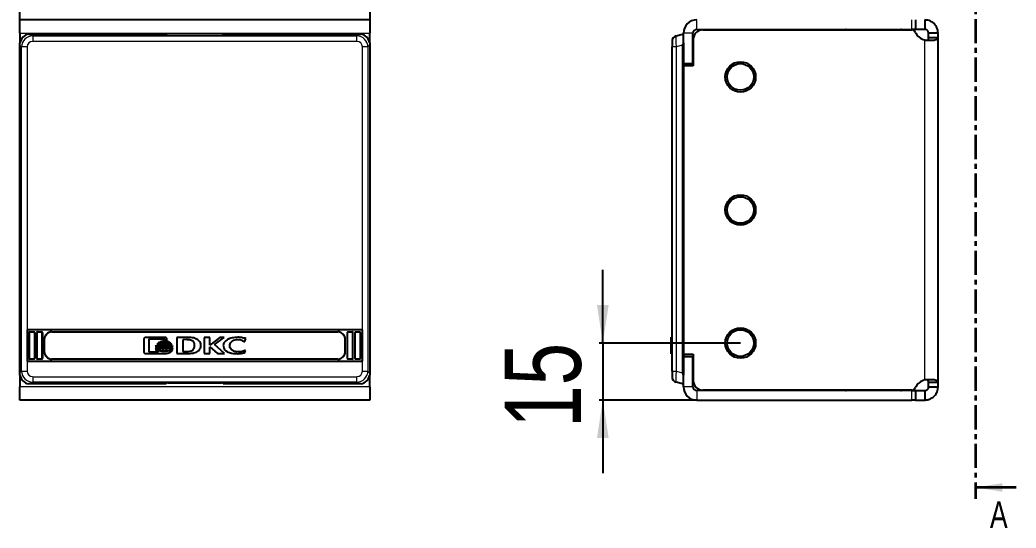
# Model space of a CAD drawing. Header units: millimetres. Extents: x 0 to 1204, y -157 to 588.
# Drawn here: x 271.4 to 533.4, y 255.7 to 389.4 of the extents above; entities that cross this region are included whole.
import ezdxf

# ---------------------------------------------------------------- set-up
doc = ezdxf.new("R2010")
doc.units = ezdxf.units.MM
doc.linetypes.add('CENTER', pattern=[10.16, 6.35, -1.27, 1.27, -1.27])
doc.layers.add('FORMAT', color=7, linetype='Continuous')
doc.styles.add('SLDTEXTSTYLE0', font='TXT', dxfattribs={"width": 0.75})
doc.dimstyles.new('SLDDIMSTYLE1', dxfattribs={"dimtxt": 20, "dimasz": 10, "dimexe": 0, "dimexo": 0.0625, "dimgap": 5, "dimtad": 2, "dimdec": 1, "dimrnd": 1e-09, "dimzin": 12, "dimdsep": 46, "dimtxsty": 'SLDTEXTSTYLE0', "dimsah": 1, "dimcen": 0.09, "dimadec": 0, "dimazin": 3, "dimtfac": 1, "dimtmove": 0, "dimatfit": 0, "dimfxl": 0, "dimfrac": 2, "dimtolj": 1, "dimtzin": 12, "dimarcsym": 0})

# ---------------------------------------------------------------- blocks, each defined once
blk = doc.blocks.new('_D_3')
at = {"layer": 'FORMAT'}
for p, q in [((424.72, 304.39), (424.72, 323.62)), ((460.91, 304.39), (423.72, 304.39)), ((424.72, 304.39), (424.72, 289.39)), ((449.41, 289.39), (423.72, 289.39)), ((424.72, 289.39), (424.72, 270.16))]:
    blk.add_line(p, q, dxfattribs=at)
for points in [[(424.72, 304.39), (426.26, 314.39), (423.18, 314.39)], [(424.72, 289.39), (423.18, 279.39), (426.26, 279.39)]]:
    blk.add_solid(points, dxfattribs=at)
at = {"layer": 'FORMAT', "insert": (398.94, 282.11), "char_height": 20, "attachment_point": 1, "rotation": 90, "style": 'SLDTEXTSTYLE0'}
blk.add_mtext('15', dxfattribs=at)

msp = doc.modelspace()

# ---------------------------------------------------------------- linework, layer by layer
at = {"color": 7, "linetype": 'CENTER', "lineweight": 35}
msp.add_line((522.79, 531.87), (522.79, 263.4), dxfattribs=at)
at = {"color": 7, "linetype": 'Continuous', "lineweight": 25}
for p, q in [((271.39, 389.39), (271.39, 392.89)), ((363.39, 392.89), (363.39, 389.39)), ((363.39, 389.39), (271.39, 389.39)), ((271.39, 385.89), (271.39, 389.39)), ((363.39, 389.39), (363.39, 385.89)), ((507.02, 386.89), (507.02, 389.39)), ((509.42, 389.39), (509.42, 386.89)), ((271.39, 385.89), (271.39, 383.37)), ((273.66, 385.64), (274.28, 385.64)), ((274.28, 385.64), (309.89, 385.64)), ((309.89, 385.64), (309.89, 385.51)), ((310.39, 385.37), (324.39, 385.37)), ((324.89, 385.51), (324.89, 385.64)), ((324.89, 385.64), (360.49, 385.64)), ((360.49, 385.64), (361.11, 385.64)), ((363.39, 383.37), (363.39, 385.89)), ((444.03, 385.19), (445.72, 385.64)), ((445.72, 385.64), (445.92, 385.64)), ((445.92, 377.94), (445.92, 385.89)), ((448.42, 377.94), (448.42, 385.89)), ((449.42, 386.89), (506.02, 386.89)), ((451.02, 386.79), (505.99, 386.79)), ((507.02, 386.89), (506.02, 386.89)), ((509.42, 386.89), (507.01, 386.89)), ((512.92, 385.89), (510.42, 385.89)), ((510.42, 384.67), (510.42, 385.89)), ((512.92, 384.67), (512.92, 385.89)), ((271.39, 382.74), (271.39, 383.37)), ((271.39, 296.54), (271.39, 382.74)), ((363.39, 383.37), (363.39, 382.74)), ((363.39, 382.74), (363.39, 296.54)), ((442.92, 383.74), (442.92, 382.29)), ((445.72, 382.74), (445.72, 296.54)), ((445.92, 383.37), (445.92, 295.92)), ((448.52, 384.29), (448.52, 377.29)), ((512.92, 384.67), (510.42, 384.67)), ((512.92, 294.11), (512.92, 384.67)), ((442.92, 307.84), (442.92, 382.29)), ((445.92, 377.94), (448.42, 377.94)), ((448.52, 378.87), (448.42, 378.66)), ((445.92, 301.49), (445.92, 377.29)), ((448.52, 377.29), (445.92, 377.29)), ((361.48, 307.84), (273.29, 307.84)), ((273.29, 307.84), (273.29, 299.64)), ((273.79, 300.34), (273.79, 307.14)), ((273.99, 307.34), (275.09, 307.34)), ((275.29, 307.14), (275.29, 300.34)), ((275.79, 300.34), (275.79, 307.14)), ((275.99, 307.34), (277.09, 307.34)), ((277.29, 307.14), (277.29, 300.34)), ((279.79, 307.34), (354.98, 307.34)), ((357.48, 307.14), (357.48, 300.34)), ((357.68, 307.34), (358.78, 307.34)), ((358.98, 300.34), (358.98, 307.14)), ((359.48, 307.14), (359.48, 300.34)), ((359.68, 307.34), (360.78, 307.34)), ((360.98, 300.34), (360.98, 307.14)), ((361.48, 299.64), (361.48, 307.84)), ((442.92, 299.64), (442.92, 307.84)), ((277.79, 302.14), (277.79, 305.34)), ((303.96, 305.4), (303.96, 302.08)), ((309.64, 305.84), (304.39, 305.84)), ((305.37, 305.51), (309.54, 305.51)), ((305.37, 301.97), (305.37, 305.51)), ((309.54, 305.51), (309.54, 305.12)), ((309.54, 305.12), (310.07, 305.12)), ((310.07, 305.12), (310.07, 305.4)), ((315.53, 305.86), (312.7, 305.84)), ((312.7, 305.84), (312.7, 301.64)), ((315.32, 305.28), (314.28, 305.26)), ((314.28, 305.26), (314.28, 302.16)), ((319.81, 305.84), (319.81, 301.64)), ((321.3, 305.84), (319.81, 305.84)), ((321.3, 303.87), (321.3, 305.84)), ((323.97, 305.84), (321.3, 303.87)), ((322.56, 303.98), (325.1, 305.84)), ((325.16, 301.64), (322.56, 303.98)), ((325.1, 305.84), (323.97, 305.84)), ((330.37, 304.82), (330.56, 304.82)), ((330.56, 304.82), (330.81, 305.55)), ((356.98, 302.14), (356.98, 305.34)), ((442.72, 305.9), (442.92, 305.9)), ((442.72, 305.55), (442.92, 305.55)), ((442.72, 304.82), (442.72, 305.55)), ((442.72, 304.82), (442.92, 304.82)), ((442.72, 303.87), (442.72, 303.98)), ((304.39, 301.64), (309.64, 301.64)), ((307.83, 301.96), (305.37, 301.97)), ((307.11, 303.83), (307.11, 303.38)), ((307.11, 303.11), (307.11, 302.65)), ((311.56, 303.27), (311.56, 303.72)), ((311.56, 302.54), (311.56, 303.01)), ((312.7, 301.64), (315.39, 301.65)), ((314.28, 302.16), (315.23, 302.18)), ((315.39, 301.65), (315.4, 301.65)), ((315.4, 301.65), (315.42, 301.65)), ((319.81, 301.64), (321.32, 301.64)), ((321.32, 303.41), (323.33, 301.64)), ((321.32, 301.64), (321.32, 303.41)), ((323.33, 301.64), (325.16, 301.64)), ((330.55, 301.88), (330.73, 302.42)), ((330.73, 302.42), (330.58, 302.42)), ((442.72, 302.42), (442.92, 302.42)), ((442.72, 301.88), (442.72, 302.42)), ((442.72, 301.88), (442.92, 301.88)), ((442.72, 301.59), (442.92, 301.59)), ((445.92, 301.49), (448.52, 301.49)), ((448.52, 301.49), (448.52, 294.49)), ((273.29, 299.64), (361.48, 299.64)), ((275.09, 300.14), (273.99, 300.14)), ((277.09, 300.14), (275.99, 300.14)), ((354.98, 300.14), (279.79, 300.14)), ((358.78, 300.14), (357.68, 300.14)), ((360.78, 300.14), (359.68, 300.14)), ((442.92, 296.99), (442.92, 299.64)), ((445.92, 300.84), (448.42, 300.84)), ((445.92, 292.89), (445.92, 300.84)), ((448.42, 292.89), (448.42, 300.84)), ((448.52, 300.41), (448.42, 300.63)), ((271.39, 295.92), (271.39, 296.54)), ((363.39, 296.54), (363.39, 295.92)), ((442.92, 296.99), (442.92, 295.54)), ((271.39, 295.92), (271.39, 292.89)), ((274.28, 293.64), (273.66, 293.64)), ((309.89, 293.64), (274.28, 293.64)), ((309.89, 293.64), (309.89, 293.78)), ((310.39, 293.91), (324.39, 293.91)), ((324.89, 293.78), (324.89, 293.64)), ((360.49, 293.64), (324.89, 293.64)), ((361.11, 293.64), (360.49, 293.64)), ((363.39, 292.89), (363.39, 295.92)), ((445.72, 293.64), (444.03, 294.09)), ((445.92, 293.64), (445.72, 293.64)), ((510.42, 294.11), (512.92, 294.11)), ((510.42, 292.89), (510.42, 294.11)), ((512.92, 292.89), (512.92, 294.11)), ((271.39, 289.39), (271.39, 292.89)), ((363.39, 292.89), (363.39, 289.39)), ((506.02, 291.89), (449.42, 291.89)), ((505.99, 291.99), (451.02, 291.99)), ((506.02, 291.89), (507.02, 291.89)), ((507.01, 291.89), (509.42, 291.89)), ((507.02, 289.39), (507.02, 291.89)), ((509.42, 291.89), (509.42, 289.39)), ((510.42, 292.89), (512.92, 292.89)), ((363.39, 289.39), (271.39, 289.39)), ((449.42, 289.39), (506.02, 289.39)), ((507.02, 289.39), (506.02, 289.39)), ((507.01, 289.39), (509.42, 289.39))]:
    msp.add_line(p, q, dxfattribs=at)
at = {"color": 8, "linetype": 'Continuous', "lineweight": 18}
for p, q in [((449.42, 386.89), (449.42, 389.39)), ((506.02, 386.89), (506.02, 389.39)), ((271.39, 385.89), (363.39, 385.89)), ((274.28, 385.64), (274.74, 385.19)), ((360.04, 385.19), (360.49, 385.64)), ((448.42, 385.89), (445.92, 385.89)), ((271.84, 382.29), (271.39, 382.74)), ((274.74, 385.19), (274.74, 383.74)), ((274.74, 385.19), (360.04, 385.19)), ((360.04, 383.74), (274.74, 383.74)), ((360.04, 383.74), (360.04, 385.19)), ((363.39, 382.74), (362.93, 382.29)), ((445.72, 382.74), (444.03, 382.29)), ((509.42, 294.67), (509.42, 384.12)), ((273.29, 382.29), (271.84, 382.29)), ((271.84, 296.99), (271.84, 382.29)), ((273.29, 382.29), (273.29, 307.84)), ((361.48, 307.84), (361.48, 382.29)), ((362.93, 382.29), (361.48, 382.29)), ((362.93, 382.29), (362.93, 296.99)), ((444.03, 382.29), (442.92, 382.29)), ((444.03, 382.29), (444.03, 296.99)), ((446.11, 377.94), (446.11, 377.29)), ((273.79, 300.34), (273.79, 307.14)), ((273.79, 307.14), (273.89, 307.14)), ((273.79, 307.14), (273.79, 307.14)), ((273.89, 307.14), (273.89, 300.34)), ((273.99, 307.24), (273.99, 307.34)), ((273.99, 307.34), (275.09, 307.34)), ((273.99, 307.34), (273.99, 307.34)), ((275.09, 307.24), (273.99, 307.24)), ((275.09, 307.24), (275.09, 307.34)), ((275.09, 307.34), (275.09, 307.34)), ((275.19, 300.34), (275.19, 307.14)), ((275.19, 307.14), (275.29, 307.14)), ((275.29, 307.14), (275.29, 300.34)), ((275.29, 307.14), (275.29, 307.14)), ((275.79, 307.14), (275.89, 307.14)), ((275.79, 300.34), (275.79, 307.14)), ((275.79, 307.14), (275.79, 307.14)), ((275.89, 307.14), (275.89, 300.34)), ((275.99, 307.24), (275.99, 307.34)), ((275.99, 307.34), (277.09, 307.34)), ((275.99, 307.34), (275.99, 307.34)), ((277.09, 307.24), (275.99, 307.24)), ((277.09, 307.24), (277.09, 307.34)), ((277.09, 307.34), (277.09, 307.34)), ((277.19, 300.34), (277.19, 307.14)), ((277.19, 307.14), (277.29, 307.14)), ((277.29, 307.14), (277.29, 300.34)), ((277.29, 307.14), (277.29, 307.14)), ((279.79, 307.34), (354.98, 307.34)), ((279.79, 307.24), (279.79, 307.34)), ((279.79, 307.34), (279.79, 307.34)), ((354.98, 307.24), (279.79, 307.24)), ((354.98, 307.34), (354.98, 307.24)), ((354.98, 307.34), (354.98, 307.34)), ((357.49, 307.14), (357.48, 307.14)), ((357.49, 300.34), (357.49, 307.14)), ((357.49, 307.14), (357.59, 307.14)), ((357.59, 307.14), (357.59, 300.34)), ((357.68, 307.34), (357.68, 307.24)), ((357.68, 307.34), (358.78, 307.34)), ((357.68, 307.34), (357.68, 307.34)), ((358.78, 307.24), (357.68, 307.24)), ((358.78, 307.34), (358.78, 307.24)), ((358.78, 307.34), (358.78, 307.34)), ((358.88, 300.34), (358.88, 307.14)), ((358.88, 307.14), (358.98, 307.14)), ((358.98, 307.14), (358.98, 300.34)), ((358.98, 307.14), (358.98, 307.14)), ((359.49, 307.14), (359.48, 307.14)), ((359.49, 300.34), (359.49, 307.14)), ((359.59, 307.14), (359.49, 307.14)), ((359.59, 307.14), (359.59, 300.34)), ((359.68, 307.24), (359.68, 307.34)), ((359.68, 307.34), (360.78, 307.34)), ((359.68, 307.34), (359.68, 307.34)), ((360.78, 307.24), (359.68, 307.24)), ((360.78, 307.24), (360.78, 307.34)), ((360.78, 307.34), (360.78, 307.34)), ((360.88, 300.34), (360.88, 307.14)), ((360.98, 307.14), (360.88, 307.14)), ((360.98, 307.14), (360.98, 300.34)), ((360.98, 307.14), (360.98, 307.14)), ((277.79, 302.14), (277.79, 305.34)), ((277.89, 305.34), (277.79, 305.34)), ((277.79, 305.34), (277.79, 305.34)), ((277.89, 305.34), (277.89, 302.14)), ((356.88, 302.14), (356.88, 305.34)), ((356.98, 305.34), (356.88, 305.34)), ((356.98, 305.34), (356.98, 302.14)), ((356.98, 305.34), (356.98, 305.34)), ((277.89, 302.14), (277.79, 302.14)), ((277.79, 302.14), (277.79, 302.14)), ((356.98, 302.14), (356.88, 302.14)), ((356.98, 302.14), (356.98, 302.14)), ((442.72, 303.7), (442.92, 303.7)), ((446.11, 301.49), (446.11, 300.84)), ((273.29, 299.64), (273.29, 296.99)), ((273.79, 300.34), (273.89, 300.34)), ((273.79, 300.34), (273.79, 300.34)), ((273.99, 300.24), (275.09, 300.24)), ((273.99, 300.14), (273.99, 300.24)), ((275.09, 300.14), (273.99, 300.14)), ((273.99, 300.14), (273.99, 300.14)), ((275.09, 300.14), (275.09, 300.24)), ((275.09, 300.14), (275.09, 300.14)), ((275.19, 300.34), (275.29, 300.34)), ((275.29, 300.34), (275.29, 300.34)), ((275.79, 300.34), (275.89, 300.34)), ((275.79, 300.34), (275.79, 300.34)), ((275.99, 300.24), (277.09, 300.24)), ((275.99, 300.14), (275.99, 300.24)), ((277.09, 300.14), (275.99, 300.14)), ((275.99, 300.14), (275.99, 300.14)), ((277.09, 300.14), (277.09, 300.24)), ((277.09, 300.14), (277.09, 300.14)), ((277.19, 300.34), (277.29, 300.34)), ((277.29, 300.34), (277.29, 300.34)), ((279.79, 300.24), (354.98, 300.24)), ((279.79, 300.24), (279.79, 300.14)), ((354.98, 300.14), (279.79, 300.14)), ((279.79, 300.14), (279.79, 300.14)), ((354.98, 300.14), (354.98, 300.24)), ((354.98, 300.14), (354.98, 300.14)), ((357.48, 300.34), (357.49, 300.34)), ((357.49, 300.34), (357.59, 300.34)), ((357.68, 300.24), (358.78, 300.24)), ((357.68, 300.24), (357.68, 300.14)), ((358.78, 300.14), (357.68, 300.14)), ((357.68, 300.14), (357.68, 300.14)), ((358.78, 300.24), (358.78, 300.14)), ((358.78, 300.14), (358.78, 300.14)), ((358.88, 300.34), (358.98, 300.34)), ((358.98, 300.34), (358.98, 300.34)), ((359.48, 300.34), (359.49, 300.34)), ((359.59, 300.34), (359.49, 300.34)), ((359.68, 300.24), (360.78, 300.24)), ((359.68, 300.14), (359.68, 300.24)), ((360.78, 300.14), (359.68, 300.14)), ((359.68, 300.14), (359.68, 300.14)), ((360.78, 300.14), (360.78, 300.24)), ((360.78, 300.14), (360.78, 300.14)), ((360.98, 300.34), (360.88, 300.34)), ((360.98, 300.34), (360.98, 300.34)), ((361.48, 296.99), (361.48, 299.64)), ((271.39, 296.54), (271.84, 296.99)), ((271.84, 296.99), (273.29, 296.99)), ((361.48, 296.99), (362.93, 296.99)), ((362.93, 296.99), (363.39, 296.54)), ((442.92, 296.99), (444.03, 296.99)), ((444.03, 296.99), (445.72, 296.54)), ((274.74, 294.09), (274.28, 293.64)), ((274.74, 295.54), (360.04, 295.54)), ((274.74, 295.54), (274.74, 294.09)), ((360.04, 294.09), (274.74, 294.09)), ((360.04, 294.09), (360.04, 295.54)), ((360.49, 293.64), (360.04, 294.09)), ((363.39, 292.89), (271.39, 292.89)), ((448.42, 292.89), (445.92, 292.89)), ((449.42, 291.89), (449.42, 289.39)), ((506.02, 289.39), (506.02, 291.89))]:
    msp.add_line(p, q, dxfattribs=at)
at = {"color": 7, "linetype": 'Continuous', "lineweight": 35}
msp.add_line((533.43, 266.4), (522.79, 266.4), dxfattribs=at)
at = {"color": 7, "linetype": 'Continuous', "lineweight": 25}
for centre, radius in [((460.92, 374.39), 4), ((460.92, 374.39), 3.5), ((460.92, 339.39), 4), ((460.92, 339.39), 3.5), ((460.92, 304.39), 4), ((460.92, 304.39), 3.5)]:
    msp.add_circle(centre, radius, dxfattribs=at)
for centre, radius, start, end in [((449.42, 385.89), 3.5, 90, 180), ((449.42, 385.89), 1, 90, 180), ((451.02, 384.29), 2.5, 90, 180), ((488.57, 386.54), 0.35, 45.5847, 90), ((503.27, 386.54), 0.35, 90, 134.4153), ((505.99, 385.79), 1, 22.8854, 90), ((510.14, 387.54), 3.5, 202.8854, 258.1052), ((444.42, 383.74), 1.5, 105, 180), ((273.99, 307.14), 0.2, 90, 180), ((275.09, 307.14), 0.2, 360, 90), ((275.99, 307.14), 0.2, 90, 180), ((277.09, 307.14), 0.2, 0, 90), ((279.79, 305.34), 2, 90, 180), ((354.98, 305.34), 2, 0, 90), ((357.68, 307.14), 0.2, 90, 180), ((358.78, 307.14), 0.2, 0, 90), ((359.68, 307.14), 0.2, 90, 180), ((360.78, 307.14), 0.2, 0, 90), ((279.79, 302.14), 2, 180, 270), ((354.98, 302.14), 2, 270, 0), ((273.99, 300.34), 0.2, 180, 270), ((275.09, 300.34), 0.2, 270, 360), ((275.99, 300.34), 0.2, 180, 270), ((277.09, 300.34), 0.2, 270, 0), ((357.68, 300.34), 0.2, 180, 270), ((358.78, 300.34), 0.2, 270, 360), ((359.68, 300.34), 0.2, 180, 270), ((360.78, 300.34), 0.2, 270, 360), ((444.42, 295.54), 1.5, 180, 255), ((451.02, 294.49), 2.5, 180, 270), ((510.14, 291.24), 3.5, 101.8948, 157.1146), ((449.42, 292.89), 3.5, 180, 270), ((449.42, 292.89), 1, 180, 270), ((488.57, 292.24), 0.35, 270, 314.4153), ((503.27, 292.24), 0.35, 225.5847, 270), ((505.99, 292.99), 1, 270, 337.1146)]:
    msp.add_arc(centre, radius, start, end, dxfattribs=at)
at = {"color": 8, "linetype": 'Continuous', "lineweight": 18}
for centre, radius, start, end in [((273.99, 307.14), 0.198, 90, 180), ((273.99, 307.14), 0.0982, 90, 180), ((275.09, 307.14), 0.198, 360, 90), ((275.09, 307.14), 0.0982, 0, 90), ((275.99, 307.14), 0.198, 90, 180), ((275.99, 307.14), 0.0982, 90, 180), ((277.09, 307.14), 0.198, 0, 90), ((277.09, 307.14), 0.0982, 0, 90), ((279.79, 305.34), 2, 90, 180), ((279.79, 305.34), 1.9, 90, 180), ((354.98, 305.34), 2, 0, 90), ((354.98, 305.34), 1.9, 0, 90), ((357.68, 307.14), 0.198, 90, 180), ((357.68, 307.14), 0.0982, 90, 180), ((358.78, 307.14), 0.198, 0, 90), ((358.78, 307.14), 0.0982, 0, 90), ((359.68, 307.14), 0.198, 90, 180), ((359.68, 307.14), 0.0982, 90, 180), ((360.78, 307.14), 0.198, 0, 90), ((360.78, 307.14), 0.0982, 0, 90), ((279.79, 302.14), 2, 180, 270), ((279.79, 302.14), 1.9, 180, 270), ((354.98, 302.14), 1.9, 270, 0), ((354.98, 302.14), 2, 270, 0), ((273.99, 300.34), 0.198, 180, 270), ((273.99, 300.34), 0.0982, 180, 270), ((275.09, 300.34), 0.0982, 270, 0), ((275.09, 300.34), 0.198, 270, 360), ((275.99, 300.34), 0.198, 180, 270), ((275.99, 300.34), 0.0982, 180, 270), ((277.09, 300.34), 0.0982, 270, 0), ((277.09, 300.34), 0.198, 270, 0), ((357.68, 300.34), 0.198, 180, 270), ((357.68, 300.34), 0.0982, 180, 270), ((358.78, 300.34), 0.0982, 270, 0), ((358.78, 300.34), 0.198, 270, 360), ((359.68, 300.34), 0.198, 180, 270), ((359.68, 300.34), 0.0982, 180, 270), ((360.78, 300.34), 0.0982, 270, 0), ((360.78, 300.34), 0.198, 270, 360)]:
    msp.add_arc(centre, radius, start, end, dxfattribs=at)
at = {"color": 7, "linetype": 'Continuous', "lineweight": 25}
for centre, major_axis, ratio, start_param, end_param in [((274.44, 382.59), (2.27, -2.27), 0.935113, 2.575748, 3.707437), ((310.39, 385.51), (0.5, 0), 0.267949, 3.141593, 4.712389), ((324.39, 385.51), (0.5, 0), 0.267949, 4.712389, 6.283185), ((360.33, 382.59), (-2.27, -2.27), 0.935113, 2.575748, 3.707437), ((457.31, 385.64), (-11.57, -3.1), 0.250563, 6.030113, 6.216148), ((457.31, 293.64), (-11.57, 3.1), 0.250563, 0.067037, 0.253072), ((274.44, 296.69), (2.27, 2.27), 0.935113, 2.575748, 3.707437), ((310.39, 293.78), (0.5, 0), 0.267949, 1.570796, 3.141593), ((324.39, 293.78), (0.5, 0), 0.267949, 0, 1.570796), ((360.33, 296.69), (-2.27, 2.27), 0.935113, 2.575748, 3.707437)]:
    msp.add_ellipse(centre, major_axis=major_axis, ratio=ratio, start_param=start_param, end_param=end_param, dxfattribs=at)
at = {"color": 8, "linetype": 'Continuous', "lineweight": 18}
for centre, major_axis, ratio, start_param, end_param in [((274.84, 382.19), (2.13, -2.13), 0.997754, 2.389713, 3.893472), ((274.84, 382.19), (1.13, -1.13), 0.935113, 2.389713, 3.893472), ((359.93, 382.19), (2.13, 2.13), 0.997754, 5.531306, 7.035065), ((359.93, 382.19), (-1.13, -1.13), 0.935113, 2.389713, 3.893472), ((444.42, 382.19), (-0.38, 3), 0.123038, 0.016741, 1.520499), ((274.84, 297.1), (2.13, 2.13), 0.997754, 2.389713, 3.893472), ((274.84, 297.1), (1.13, 1.13), 0.935113, 2.389713, 3.893472), ((359.93, 297.1), (-1.13, 1.13), 0.935113, 2.389713, 3.893472), ((359.93, 297.1), (-2.13, 2.13), 0.997754, 2.389713, 3.893472), ((444.42, 297.1), (0.38, 3), 0.123038, 1.621093, 3.124852)]:
    msp.add_ellipse(centre, major_axis=major_axis, ratio=ratio, start_param=start_param, end_param=end_param, dxfattribs=at)
at = {"color": 7, "linetype": 'Continuous', "lineweight": 25}
for points, knots in [([(512.92, 385.89), (512.9, 386.15), (512.87, 386.64), (512.59, 387.46), (512.12, 388.17), (511.5, 388.74), (510.88, 389.1), (510.17, 389.34), (509.67, 389.37), (509.42, 389.39)], [0, 0, 0, 0, 0.144067, 0.271276, 0.474907, 0.597997, 0.726338, 0.860245, 1, 1, 1, 1]), ([(510.42, 385.89), (510.4, 386.03), (510.38, 386.22), (510.26, 386.44), (510.15, 386.58), (510.01, 386.7), (509.83, 386.81), (509.63, 386.88), (509.49, 386.89), (509.42, 386.89)], [0, 0, 0, 0, 0.294103, 0.406373, 0.497014, 0.611853, 0.731691, 0.860101, 1, 1, 1, 1]), ([(509.42, 384.12), (509.73, 384.1), (510.32, 384.07), (511.27, 384.06), (512.14, 384.1), (512.79, 384.31), (512.88, 384.55), (512.92, 384.67)], [0, 0, 0, 0, 0.17084, 0.319217, 0.548103, 0.767822, 1, 1, 1, 1]), ([(509.42, 384.12), (509.51, 384.1), (509.68, 384.07), (509.9, 384.06), (510.06, 384.08), (510.19, 384.12), (510.29, 384.21), (510.39, 384.38), (510.41, 384.55), (510.42, 384.67)], [0, 0, 0, 0, 0.1543587, 0.2872828, 0.4004353, 0.4965437, 0.6043139, 0.7231511, 1, 1, 1, 1]), ([(304.39, 305.84), (304.33, 305.83), (304.2, 305.82), (304.06, 305.7), (303.97, 305.56), (303.96, 305.45), (303.96, 305.4)], [0, 0, 0, 0, 0.281303, 0.555629, 0.773878, 1, 1, 1, 1]), ([(309.36, 304.89), (309.11, 304.87), (308.64, 304.84), (308.06, 304.61), (307.64, 304.32), (307.49, 304.07), (307.42, 303.96)], [0, 0, 0, 0, 0.32886, 0.621368, 0.822445, 1, 1, 1, 1]), ([(307.51, 303.78), (307.62, 303.9), (307.85, 304.17), (308.49, 304.47), (309.02, 304.52), (309.36, 304.55)], [0, 0, 0, 0, 0.235625, 0.507433, 1, 1, 1, 1]), ([(309.36, 304.35), (308.96, 304.31), (308.43, 304.26), (307.86, 303.94), (307.68, 303.77), (307.59, 303.68)], [0, 0, 0, 0, 0.607099, 0.813781, 1, 1, 1, 1]), ([(307.77, 303.52), (308.03, 303.67), (308.52, 303.96), (309.09, 303.99), (309.36, 304.01)], [0, 0, 0, 0, 0.5210892, 1, 1, 1, 1]), ([(311.31, 303.92), (311.26, 304.02), (311.15, 304.24), (310.85, 304.49), (310.28, 304.8), (309.75, 304.85), (309.36, 304.89)], [0, 0, 0, 0, 0.149079, 0.314363, 0.498773, 1, 1, 1, 1]), ([(309.36, 304.55), (309.58, 304.54), (310.01, 304.51), (310.55, 304.32), (310.96, 304.08), (311.13, 303.87), (311.21, 303.77)], [0, 0, 0, 0, 0.322978, 0.614423, 0.818337, 1, 1, 1, 1]), ([(311.13, 303.67), (311.02, 303.78), (310.78, 304.01), (310.17, 304.28), (309.68, 304.32), (309.36, 304.35)], [0, 0, 0, 0, 0.239541, 0.512395, 1, 1, 1, 1]), ([(309.36, 304.01), (309.7, 303.98), (310.27, 303.94), (310.75, 303.64), (310.94, 303.52)], [0, 0, 0, 0, 0.598426, 1, 1, 1, 1]), ([(310.07, 305.4), (310.06, 305.47), (310.05, 305.6), (309.93, 305.74), (309.79, 305.83), (309.69, 305.84), (309.64, 305.84)], [0, 0, 0, 0, 0.285248, 0.560563, 0.777151, 1, 1, 1, 1]), ([(315.98, 305.22), (315.85, 305.23), (315.63, 305.26), (315.41, 305.27), (315.32, 305.28)], [0, 0, 0, 0, 0.586635, 1, 1, 1, 1]), ([(317.89, 305.42), (317.74, 305.5), (317.38, 305.67), (316.58, 305.82), (315.94, 305.84), (315.53, 305.86)], [0, 0, 0, 0, 0.216742, 0.489643, 1, 1, 1, 1]), ([(317.33, 303.75), (317.32, 303.88), (317.32, 304.12), (317.25, 304.45), (317.12, 304.71), (316.89, 304.94), (316.49, 305.11), (316.16, 305.18), (315.98, 305.22)], [0, 0, 0, 0, 0.176808, 0.319231, 0.43938, 0.552395, 0.749205, 1, 1, 1, 1]), ([(317.17, 301.79), (317.39, 301.86), (317.81, 301.99), (318.34, 302.35), (318.74, 302.81), (318.97, 303.33), (319.03, 303.89), (318.87, 304.47), (318.49, 305.01), (318.1, 305.28), (317.89, 305.42)], [0, 0, 0, 0, 0.138091, 0.265455, 0.384013, 0.496103, 0.605759, 0.71979, 0.847662, 1, 1, 1, 1]), ([(328.7, 305.9), (328.2, 305.87), (327.27, 305.81), (326.05, 305.37), (325.28, 304.8), (324.94, 304.24), (324.9, 303.94), (324.89, 303.8)], [0, 0, 0, 0, 0.315674, 0.58952, 0.813199, 0.909026, 1, 1, 1, 1]), ([(326.56, 303.7), (326.58, 303.86), (326.62, 304.2), (326.92, 304.64), (327.38, 305.02), (328, 305.29), (328.49, 305.33), (328.74, 305.35)], [0, 0, 0, 0, 0.1654149, 0.3347375, 0.5160143, 0.747902, 1, 1, 1, 1]), ([(330.81, 305.55), (330.44, 305.66), (329.75, 305.86), (329.04, 305.89), (328.7, 305.9)], [0, 0, 0, 0, 0.5368, 1, 1, 1, 1]), ([(328.74, 305.35), (329.08, 305.32), (329.67, 305.27), (330.16, 304.95), (330.37, 304.82)], [0, 0, 0, 0, 0.579608, 1, 1, 1, 1]), ([(442.72, 305.55), (442.72, 305.66), (442.72, 305.86), (442.72, 305.89), (442.72, 305.9)], [0, 0, 0, 0, 0.5368, 1, 1, 1, 1]), ([(442.72, 303.7), (442.72, 303.86), (442.72, 304.2), (442.72, 304.62), (442.72, 304.8), (442.72, 304.89)], [0, 0, 0, 0, 0.346986, 0.702168, 1, 1, 1, 1]), ([(303.96, 302.08), (303.97, 302.01), (303.98, 301.89), (304.1, 301.74), (304.24, 301.65), (304.34, 301.64), (304.39, 301.64)], [0, 0, 0, 0, 0.285197, 0.560428, 0.777044, 1, 1, 1, 1]), ([(309.36, 302.83), (309.06, 302.84), (308.51, 302.87), (307.83, 303.12), (307.34, 303.43), (307.18, 303.7), (307.11, 303.83)], [0, 0, 0, 0, 0.341641, 0.638783, 0.834973, 1, 1, 1, 1]), ([(307.11, 303.38), (307.17, 303.27), (307.29, 303.04), (307.63, 302.79), (308.3, 302.46), (308.91, 302.41), (309.36, 302.38)], [0, 0, 0, 0, 0.13872, 0.298957, 0.48357, 1, 1, 1, 1]), ([(309.36, 302.11), (309.06, 302.13), (308.51, 302.16), (307.83, 302.4), (307.34, 302.71), (307.18, 302.99), (307.11, 303.11)], [0, 0, 0, 0, 0.34171, 0.638876, 0.835038, 1, 1, 1, 1]), ([(307.11, 302.65), (307.14, 302.57), (307.22, 302.41), (307.46, 302.17), (307.69, 302.04), (307.83, 301.96)], [0, 0, 0, 0, 0.244932, 0.514807, 1, 1, 1, 1]), ([(307.42, 303.96), (307.44, 303.92), (307.46, 303.86), (307.5, 303.81), (307.51, 303.78)], [0, 0, 0, 0, 0.556647, 1, 1, 1, 1]), ([(307.59, 303.68), (307.62, 303.65), (307.68, 303.59), (307.74, 303.54), (307.77, 303.52)], [0, 0, 0, 0, 0.548878, 1, 1, 1, 1]), ([(309.36, 303.79), (309.06, 303.77), (308.56, 303.74), (308.12, 303.51), (307.93, 303.42)], [0, 0, 0, 0, 0.591571, 1, 1, 1, 1]), ([(307.93, 303.42), (308, 303.38), (308.12, 303.32), (308.25, 303.28), (308.31, 303.26)], [0, 0, 0, 0, 0.541848, 1, 1, 1, 1]), ([(308.31, 303.26), (308.49, 303.32), (308.84, 303.43), (309.19, 303.44), (309.36, 303.45)], [0, 0, 0, 0, 0.540329, 1, 1, 1, 1]), ([(310.78, 303.42), (310.54, 303.53), (310.09, 303.75), (309.59, 303.78), (309.36, 303.79)], [0, 0, 0, 0, 0.528395, 1, 1, 1, 1]), ([(311.56, 303.72), (311.49, 303.63), (311.35, 303.42), (311.01, 303.19), (310.36, 302.9), (309.78, 302.86), (309.36, 302.83)], [0, 0, 0, 0, 0.141525, 0.3043294, 0.4895621, 1, 1, 1, 1]), ([(309.36, 303.45), (309.56, 303.44), (309.92, 303.42), (310.26, 303.31), (310.4, 303.26)], [0, 0, 0, 0, 0.579402, 1, 1, 1, 1]), ([(309.36, 302.38), (309.64, 302.39), (310.16, 302.42), (310.81, 302.64), (311.3, 302.91), (311.48, 303.16), (311.56, 303.27)], [0, 0, 0, 0, 0.33644, 0.632575, 0.831337, 1, 1, 1, 1]), ([(311.56, 303.01), (311.49, 302.91), (311.35, 302.71), (311.01, 302.48), (310.36, 302.19), (309.78, 302.14), (309.36, 302.11)], [0, 0, 0, 0, 0.141571, 0.304387, 0.489612, 1, 1, 1, 1]), ([(309.64, 301.64), (309.85, 301.66), (310.29, 301.71), (310.84, 301.95), (311.3, 302.21), (311.48, 302.44), (311.56, 302.54)], [0, 0, 0, 0, 0.289383, 0.600301, 0.822929, 1, 1, 1, 1]), ([(310.4, 303.26), (310.47, 303.29), (310.6, 303.33), (310.73, 303.39), (310.78, 303.42)], [0, 0, 0, 0, 0.575396, 1, 1, 1, 1]), ([(310.94, 303.52), (310.98, 303.54), (311.05, 303.59), (311.11, 303.65), (311.13, 303.67)], [0, 0, 0, 0, 0.569699, 1, 1, 1, 1]), ([(311.21, 303.77), (311.23, 303.8), (311.27, 303.84), (311.3, 303.9), (311.31, 303.92)], [0, 0, 0, 0, 0.564632, 1, 1, 1, 1]), ([(315.23, 302.18), (315.51, 302.18), (316.02, 302.19), (316.63, 302.35), (317, 302.62), (317.19, 302.91), (317.31, 303.3), (317.32, 303.59), (317.33, 303.75)], [0, 0, 0, 0, 0.274676, 0.503042, 0.607381, 0.716579, 0.843412, 1, 1, 1, 1]), ([(315.42, 301.65), (315.52, 301.66), (315.75, 301.66), (315.97, 301.67), (316.08, 301.67)], [0, 0, 0, 0, 0.486421, 1, 1, 1, 1]), ([(316.08, 301.67), (316.28, 301.68), (316.65, 301.7), (317.01, 301.76), (317.17, 301.79)], [0, 0, 0, 0, 0.55183, 1, 1, 1, 1]), ([(324.89, 303.8), (324.91, 303.58), (324.94, 303.14), (325.32, 302.53), (326.04, 302), (327.2, 301.64), (328.14, 301.6), (328.69, 301.59)], [0, 0, 0, 0, 0.130532, 0.266031, 0.423997, 0.666819, 1, 1, 1, 1]), ([(328.74, 302.04), (328.42, 302.07), (327.81, 302.13), (327.1, 302.55), (326.65, 303.1), (326.59, 303.5), (326.56, 303.7)], [0, 0, 0, 0, 0.317455, 0.60205, 0.80504, 1, 1, 1, 1]), ([(328.69, 301.59), (329.05, 301.6), (329.68, 301.63), (330.29, 301.8), (330.55, 301.88)], [0, 0, 0, 0, 0.577653, 1, 1, 1, 1]), ([(330.58, 302.42), (330.25, 302.3), (329.66, 302.08), (329.03, 302.05), (328.74, 302.04)], [0, 0, 0, 0, 0.5476433, 1, 1, 1, 1]), ([(442.72, 302.54), (442.72, 302.57), (442.72, 302.7), (442.72, 303.11), (442.72, 303.5), (442.72, 303.7)], [0, 0, 0, 0, 0.136302, 0.576865, 1, 1, 1, 1]), ([(442.72, 301.59), (442.72, 301.6), (442.72, 301.63), (442.72, 301.8), (442.72, 301.88)], [0, 0, 0, 0, 0.5776526, 1, 1, 1, 1]), ([(512.92, 294.11), (512.87, 294.24), (512.78, 294.46), (512.21, 294.65), (511.61, 294.72), (510.98, 294.74), (510.23, 294.73), (509.69, 294.69), (509.42, 294.67)], [0, 0, 0, 0, 0.254149, 0.448213, 0.574908, 0.708872, 0.850468, 1, 1, 1, 1]), ([(510.42, 294.11), (510.4, 294.23), (510.38, 294.44), (510.23, 294.65), (510.1, 294.69), (510.05, 294.71)], [0, 0, 0, 0, 0.488232, 0.819706, 1, 1, 1, 1]), ([(509.42, 291.89), (509.5, 291.9), (509.66, 291.91), (509.87, 291.99), (510.03, 292.09), (510.16, 292.22), (510.27, 292.36), (510.39, 292.59), (510.41, 292.77), (510.42, 292.89)], [0, 0, 0, 0, 0.156786, 0.290809, 0.403501, 0.497298, 0.607133, 0.726181, 1, 1, 1, 1]), ([(509.42, 289.39), (509.71, 289.41), (510.26, 289.45), (511.17, 289.81), (512.05, 290.47), (512.77, 291.58), (512.87, 292.45), (512.92, 292.89)], [0, 0, 0, 0, 0.16069, 0.301312, 0.521951, 0.753573, 1, 1, 1, 1])]:
    msp.add_open_spline(points, degree=3, knots=knots, dxfattribs=at)
at = {"color": 7, "linetype": 'Continuous', "lineweight": 35}
msp.add_solid([(522.79, 266.4), (529.79, 265.28), (529.79, 267.52)], dxfattribs=at)

# ---------------------------------------------------------------- texts
at = {"color": 7, "linetype": 'Continuous', "insert": (526.54, 262.71), "char_height": 7, "attachment_point": 1, "style": 'SLDTEXTSTYLE0'}
msp.add_mtext('A', dxfattribs=at)

# ---------------------------------------------------------------- dimensions: what is measured, and where the dimension line sits
at = {"layer": 'FORMAT'}
dim = msp.add_linear_dim(base=(424.72, 289.39), p1=(460.92, 304.39), p2=(449.42, 289.39), angle=90, dimstyle='SLDDIMSTYLE1', dxfattribs=at)
dim.commit()
dim.dimension.update_dxf_attribs({"geometry": '_D_3', "text_midpoint": (424.72, 296.89), "dimtype": 160})

doc.saveas('drawing.dxf')
